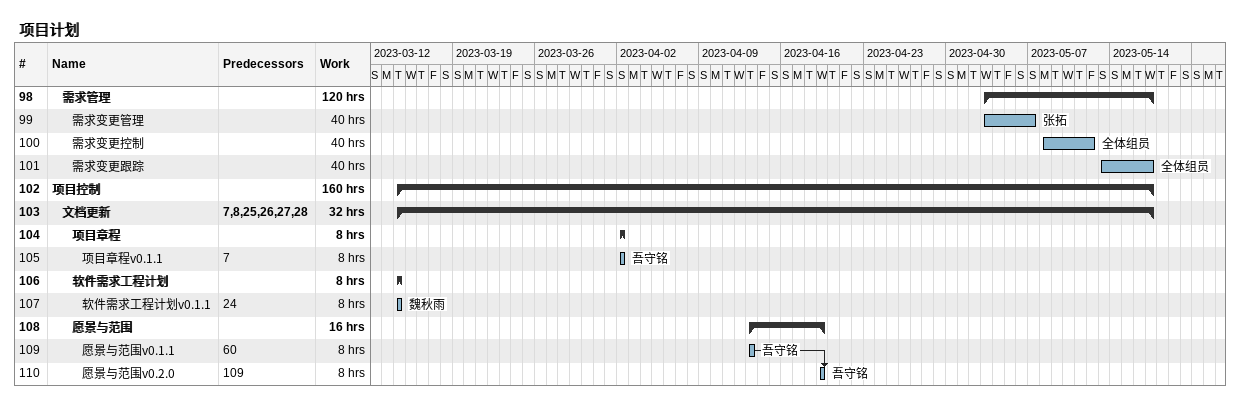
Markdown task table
项目计划

| ID | Level | Task | Start | Finish | Predecessors | Resources | Work (h) |
|---|---|---|---|---|---|---|---|
| 98 | 2 | **需求管理** | 2023-05-03 | 2023-05-17 |  |  | 120 |
| 99 | 3 | 需求变更管理 | 2023-05-03 | 2023-05-07 |  | 张拓 | 40 |
| 100 | 3 | 需求变更控制 | 2023-05-08 | 2023-05-12 |  | 全体组员 | 40 |
| 101 | 3 | 需求变更跟踪 | 2023-05-13 | 2023-05-17 |  | 全体组员 | 40 |
| 102 | 1 | **项目控制** | 2023-03-14 | 2023-05-17 |  |  | 160 |
| 103 | 2 | **文档更新** | 2023-03-14 | 2023-05-17 | 7, 8, 25, 26, 27, 28 |  | 32 |
| 104 | 3 | **项目章程** | 2023-04-02 | 2023-04-02 |  |  | 8 |
| 105 | 4 | 项目章程v0.1.1 | 2023-04-02 | 2023-04-02 | 7 | 吾守铭 | 8 |
| 106 | 3 | **软件需求工程计划** | 2023-03-14 | 2023-03-14 |  |  | 8 |
| 107 | 4 | 软件需求工程计划v0.1.1 | 2023-03-14 | 2023-03-14 | 24 | 魏秋雨 | 8 |
| 108 | 3 | **愿景与范围** | 2023-04-13 | 2023-04-19 |  |  | 16 |
| 109 | 4 | 愿景与范围v0.1.1 | 2023-04-13 | 2023-04-13 | 60 | 吾守铭 | 8 |
| 110 | 4 | 愿景与范围v0.2.0 | 2023-04-19 | 2023-04-19 | 109 | 吾守铭 | 8 |
